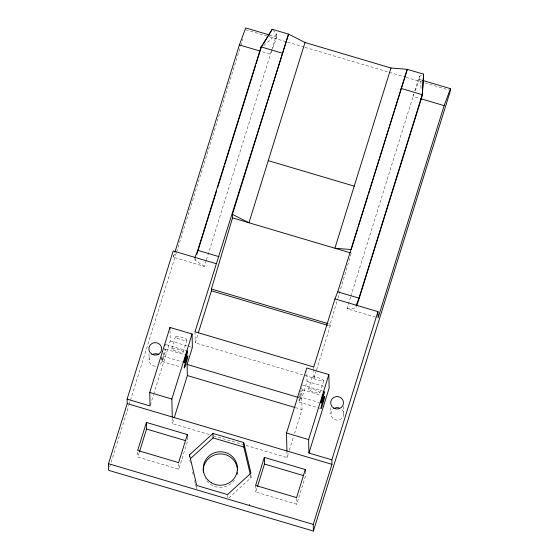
<?xml version="1.0" encoding="UTF-8"?>
<svg xmlns="http://www.w3.org/2000/svg" width="559" height="559" viewBox="0 0 559 559"><rect width="100%" height="100%" fill="white"/><g stroke="black" fill="none" stroke-linecap="round" stroke-linejoin="round"><path stroke-width="0.42" stroke-dasharray="2.79 2.1" d="M316.562 369.855L330.187 326.051L330.152 324.255L337.615 299.142M337.86 298.303L351.29 253.094M206.208 260.592L204.391 266.419L173.346 257.217L174.639 253.052M109.697 467.003L128.87 405.373M129.129 404.541L130.17 401.208M130.429 400.377L176.295 252.954M176.553 252.123L240.559 46.397M240.817 45.565L242.886 38.906M204.391 266.419L195.042 260.145L195.559 258.482M150.301 405.1L153.411 395.101M153.676 394.263L170.271 340.92L170.048 330.816M187.405 437.068L187.51 441.212L178.789 469.253L137.835 457.108L139.373 452.161M171.725 348.683L175.463 336.665M206.467 259.753L271.457 50.939M271.709 50.135L276.691 34.106L273.351 30.486M183.191 352.079L186.93 340.068M316.31 370.68L313.997 378.115L195.238 342.891L198.068 333.8M209.227 434.532L172.403 423.61L173.947 418.642M305.326 471.216L305.438 476.184L296.717 504.218L255.763 492.074L257.301 487.127M294.53 433.595L302.007 409.572L301.755 398.455L307.038 381.476L306.814 371.372M246.051 445.453L287.06 457.618L289.122 450.987M289.38 450.163L293.503 436.907M308.491 389.239L312.229 377.22M319.958 392.642L323.696 380.623M375.62 317.163L346.999 308.687L350.626 297.032M350.884 296.2L413.807 94.024M414.806 90.817L419.292 76.387L422.157 74.906M263.687 45.559L276.691 34.106L276.761 37.16L270.458 54.139L261.465 51.477M413.96 93.996L413.059 96.427L419.599 98.363M415.155 90.768L419.362 79.441L419.292 76.387L421.367 89.789M228.869 497.929L251.068 477.617L251.019 475.374M346.999 308.687L356.195 307.932L356.174 305.878M269.403 34.979L276.761 37.16M419.362 79.441L421.814 80.175M245.736 29.746L268.299 36.433M269.138 36.684L286.69 41.89M287.522 42.135L304.236 47.096M305.074 47.34L405.352 77.086M406.19 77.338L448.814 89.978M328.475 323.759L330.152 324.255M328.517 325.555L330.187 326.051M170.271 340.92L191.562 347.23M307.038 381.476L323.416 386.339M166.296 344.672L187.593 350.989M302.244 385.004L322.718 391.076M165.73 349.179L184.575 354.762M302.482 389.742L321.32 395.325M184.232 362.47L162.117 355.915A5.995 0.391 -73.5 0 0 162.299 355.657M298.89 396.485L319.364 402.557M299.247 397.708L301.755 398.455M162.089 361.491L180.11 366.837M298.883 402.04L316.904 407.385M317.722 407.63L320.181 408.356M295.313 407.581L302.007 409.572M213.412 435.775L242.704 444.461M250.467 475.066L251.068 477.617M189.808 460.232L190.409 462.782M192.631 472.131L193.239 474.682M194.651 480.628L195.259 483.179M195.454 484.024L196.468 488.28M194.951 257.392L195.042 260.145M343.575 406.407L343.75 414.107M330.781 407.714L330.914 413.702M313.746 366.997L313.788 368.709M313.802 369.562L313.997 378.115M296.584 498.418L296.717 504.218M286.914 450.98L287.06 457.618M255.61 485.443L255.763 492.074M227.513 495.358L227.569 497.601M194.993 331.767L195.238 342.891M196.782 486.239L196.873 489.977M178.656 463.446L178.789 469.253M173.29 254.862L173.346 257.217M172.27 417.804L172.403 423.61M161.879 357.627L161.935 360.199M148.967 353.798L149.099 359.786M137.717 452.133L137.835 457.108M161.181 357.033A6.422 6.275 -1.3 0 1 159.902 364.573M155.297 366.264A6.422 6.275 -1.3 0 1 151.133 355.412M234.507 480.104A17.119 16.742 -1.3 0 1 205.279 478.553M164.695 348.46A5.995 0.391 -73.5 0 1 164.276 349.934M163.375 352.841A5.995 0.391 -73.5 0 1 162.948 354.064M301.818 387.666A5.995 0.391 -73.5 0 1 301.462 389.029M301.042 390.51A5.995 0.391 -73.5 0 1 300.595 391.999M300.141 393.41A5.995 0.391 -73.5 0 1 299.715 394.64M299.351 395.597A5.995 0.391 -73.5 0 1 299.065 396.233M342.024 409.607A6.422 6.275 -1.3 0 1 341.717 418.481A6.422 6.275 -1.3 0 1 332.64 418.195A6.422 6.275 -1.3 0 1 332.947 409.321M162.921 359.723A6.422 0.419 -73.5 0 0 165.778 349.403A6.422 0.419 -73.5 0 0 163.032 356.873A6.422 0.419 -73.5 0 0 162.921 359.723M299.771 400.062A6.422 0.419 -73.5 0 0 302.552 389.882A6.422 0.419 -73.5 0 0 299.722 397.728A6.422 0.419 -73.5 0 0 299.771 400.062M177.161 338.055A5.995 1.195 17.3 0 0 186.741 340.333A5.995 1.195 17.3 0 0 179.684 336.714A5.995 1.195 17.3 0 0 177.161 338.055M313.927 378.611A5.995 1.195 17.3 0 0 323.507 380.889A5.995 1.195 17.3 0 0 316.45 377.269A5.995 1.195 17.3 0 0 313.927 378.611M310.189 390.622A5.995 1.195 17.3 0 0 319.769 392.907A5.995 1.195 17.3 0 0 312.712 389.288A5.995 1.195 17.3 0 0 310.189 390.622M173.423 350.067A5.995 1.195 17.3 0 0 183.003 352.352A5.995 1.195 17.3 0 0 175.945 348.725A5.995 1.195 17.3 0 0 173.423 350.067"/><path stroke-width="0.84" d="M422.632 80.412L450.421 88.657L450.484 90.474L313.403 531.05L108.663 470.336L108.516 463.697L127.207 403.626L127.103 399.133L173.206 250.942L194.951 257.392L197.739 250.32L261.067 46.893L272.233 29.285L288.549 34.12L305.004 42.512L390.979 67.995L407.273 69.323L423.589 74.165L422.276 95.645L356.977 305.438M423.589 74.165L422.276 95.645L422.01 93.975M198.319 332.975L211.435 290.827L211.4 289.017L232.53 217.863L232.46 214.376L288.549 34.12M187.342 434.581L178.635 462.621L137.682 450.477L146.409 422.436L187.342 434.581L187.384 436.237M249.384 505.476L249.649 504.609M174.897 252.221L239.399 44.93L245.701 27.95L269.403 34.979M127.103 399.133L150.043 405.932L149.742 392.474L169.971 327.448L192.086 334.009L192.38 347.474L187.104 364.44L187.356 375.557L174.205 417.811M196.852 254.317L206.439 223.516M206.956 221.853L216.543 191.045M217.577 187.719L224.313 166.072M224.83 164.409L255.652 65.333M256.169 63.67L261.088 47.85L262.423 45.621M139.631 451.337L146.556 429.067L146.409 422.436M172.256 416.979L171.858 399.035L192.086 334.009M288.479 34.33L194.993 331.767L313.746 366.997L334.939 298.89L337.727 291.861L407.273 69.323L368.514 193.917M305.004 42.512L248.944 222.755L232.53 217.863M264.337 457.409L255.61 485.443L296.563 497.594L305.291 469.56L264.337 457.409L264.491 464.04L257.559 486.302M390.979 67.995L334.897 248.231L351.199 249.566L357.914 227.967M286.914 450.98L286.515 433.029L306.744 368.004L328.86 374.558L329.153 388.037L308.924 453.056L331.85 459.847L331.948 464.34L313.257 524.412L313.403 531.05M358.431 226.311L367.997 195.58M308.924 453.056L308.631 439.577L328.86 374.558M334.939 298.89L356.167 305.193L358.969 298.129L422.248 94.695L401.02 88.392M331.85 459.847L377.954 311.642L356.167 305.193M450.421 88.657L444.119 105.637L378.073 317.889L377.954 311.642M263.317 44.14L272.233 29.285M189.501 454.9L212.965 433.428L243.703 442.546L250.963 473.138L227.499 494.61L196.768 485.491L189.501 454.9L189.536 456.396M190.242 458.806L213.07 437.907L212.965 433.428M337.727 291.861L358.969 298.129M282.295 53.189L261.067 46.893L261.088 47.85M239.399 44.93L259.83 50.988M420.417 98.608L444.119 105.637M268.257 160.657L354.217 186.14M350.472 252.857L248.944 222.755L232.46 214.376M194.951 257.392L216.179 263.673M211.4 289.017L327.644 323.507M211.435 290.827L327.679 325.303M187.104 364.44L298.408 397.456M187.356 375.557L294.474 407.336M149.742 392.474L171.858 399.035M286.515 433.029L308.631 439.577M127.207 403.626L331.948 464.34M213.07 437.907L243.808 447.025L250.264 474.221M146.556 429.067L185.833 440.716M264.491 464.04L303.768 475.688M108.516 463.697L313.257 524.412M197.739 250.32L218.967 256.651M305.291 469.56L305.326 471.216M243.703 442.546L243.808 447.025M169.971 327.448L170.013 329.132M152.495 354.455A6.422 6.275 -1.3 0 1 158.91 354.658M237.379 472.655A17.119 16.742 -1.3 0 1 237.135 474.102M203.343 472.299A17.119 16.742 -1.3 0 1 219.463 453.943A17.119 16.742 -1.3 0 1 237.498 470.475M165.01 345.322A5.995 0.391 -73.5 0 1 165.296 344.686M334.31 408.363A6.422 6.275 -1.3 0 1 339.201 407.895M151.873 354.203A6.422 6.275 -1.3 0 0 161.684 349.075A6.422 6.275 -1.3 0 0 152.251 343.331A6.422 6.275 -1.3 0 0 151.873 354.203M321.886 406.624A6.422 0.419 -73.5 0 0 324.667 396.443A6.422 0.419 -73.5 0 0 321.837 404.29A6.422 0.419 -73.5 0 0 321.886 406.624M185.036 366.285A6.422 0.419 -73.5 0 0 187.894 355.957A6.422 0.419 -73.5 0 0 185.148 363.434A6.422 0.419 -73.5 0 0 185.036 366.285M211.288 482.717A17.119 16.742 -1.3 0 0 237.449 469.043A17.119 16.742 -1.3 0 0 212.28 453.74A17.119 16.742 -1.3 0 0 211.288 482.717M321.83 401.194A5.995 0.391 -73.5 0 0 324.423 391.698A5.995 0.391 -73.5 0 0 321.781 399.014A5.995 0.391 -73.5 0 0 321.83 401.194M185.064 360.625A5.995 0.391 -73.5 0 0 187.656 351.122A5.995 0.391 -73.5 0 0 185.015 358.445A5.995 0.391 -73.5 0 0 185.064 360.625M333.688 408.112A6.422 6.275 -1.3 0 0 343.499 402.99A6.422 6.275 -1.3 0 0 334.065 397.246A6.422 6.275 -1.3 0 0 333.688 408.112"/></g></svg>
